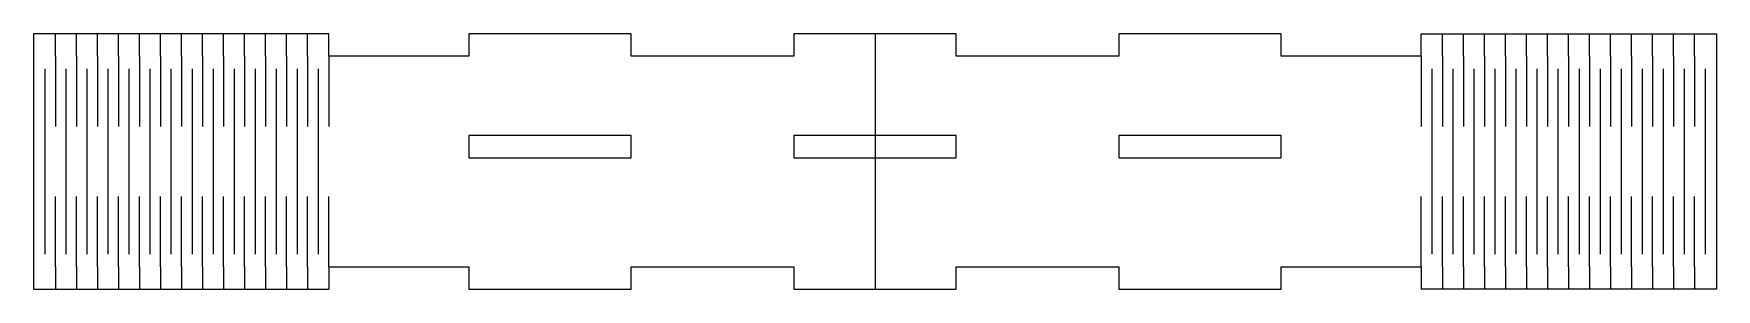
# Model space of a CAD drawing. Header units: millimetres. Extents: x -12 to 228, y -36 to 0.
import ezdxf

# ---------------------------------------------------------------- set-up
doc = ezdxf.new("R2010")
doc.units = ezdxf.units.MM
doc.layers.get('0').update_dxf_attribs({"linetype": 'CONTINUOUS'})

msp = doc.modelspace()

# ---------------------------------------------------------------- linework, layer by layer
for p, q in [((30, 0), (-12.1, 0)), ((-12.1, 0), (-12.1, -36.4)), ((-9, -3.2), (-9, 0)), ((-6, -3.2), (-6, 0)), ((-3, -3.2), (-3, 0)), ((0, -3.2), (0, 0)), ((3, -3.2), (3, 0)), ((6, -3.2), (6, 0)), ((9, -3.2), (9, 0)), ((12, -3.2), (12, 0)), ((15, -3.2), (15, 0)), ((18, -3.2), (18, 0)), ((21, -3.2), (21, 0)), ((24, -3.2), (24, 0)), ((27, -3.2), (27, 0)), ((30, -3.2), (30, 0)), ((73.18, 0), (50, 0)), ((50, 0), (50, -3.2)), ((73.18, -3.2), (73.18, 0)), ((119.54, 0), (96.36, 0)), ((96.36, 0), (96.36, -3.2)), ((107.95, 0), (107.95, -36.4)), ((119.54, -3.2), (119.54, 0)), ((165.9, 0), (142.72, 0)), ((142.72, 0), (142.72, -3.2)), ((165.9, -3.2), (165.9, 0)), ((185.9, 0), (228, 0)), ((185.9, -3.2), (185.9, 0)), ((188.9, -3.2), (188.9, 0)), ((191.9, -3.2), (191.9, 0)), ((194.9, -3.2), (194.9, 0)), ((197.9, -3.2), (197.9, 0)), ((200.9, -3.2), (200.9, 0)), ((203.9, -3.2), (203.9, 0)), ((206.9, -3.2), (206.9, 0)), ((209.9, -3.2), (209.9, 0)), ((212.9, -3.2), (212.9, 0)), ((215.9, -3.2), (215.9, 0)), ((218.9, -3.2), (218.9, 0)), ((221.9, -3.2), (221.9, 0)), ((224.9, -3.2), (224.9, 0)), ((228, 0), (228, -36.4)), ((-9, -3.2), (-9, -13.2)), ((-6, -3.2), (-6, -13.2)), ((-3, -3.2), (-3, -13.2)), ((0, -3.2), (0, -13.2)), ((3, -3.2), (3, -13.2)), ((6, -3.2), (6, -13.2)), ((9, -3.2), (9, -13.2)), ((12, -3.2), (12, -13.2)), ((15, -3.2), (15, -13.2)), ((18, -3.2), (18, -13.2)), ((21, -3.2), (21, -13.2)), ((24, -3.2), (24, -13.2)), ((27, -3.2), (27, -13.2)), ((50, -3.2), (30, -3.2)), ((30, -3.2), (30, -13.2)), ((96.36, -3.2), (73.18, -3.2)), ((142.72, -3.2), (119.54, -3.2)), ((185.9, -3.2), (165.9, -3.2)), ((185.9, -3.2), (185.9, -13.2)), ((188.9, -3.2), (188.9, -13.2)), ((191.9, -3.2), (191.9, -13.2)), ((194.9, -3.2), (194.9, -13.2)), ((197.9, -3.2), (197.9, -13.2)), ((200.9, -3.2), (200.9, -13.2)), ((203.9, -3.2), (203.9, -13.2)), ((206.9, -3.2), (206.9, -13.2)), ((209.9, -3.2), (209.9, -13.2)), ((212.9, -3.2), (212.9, -13.2)), ((215.9, -3.2), (215.9, -13.2)), ((218.9, -3.2), (218.9, -13.2)), ((221.9, -3.2), (221.9, -13.2)), ((224.9, -3.2), (224.9, -13.2)), ((-10.5, -5), (-10.5, -31.4)), ((-7.5, -5), (-7.5, -31.4)), ((-4.5, -5), (-4.5, -31.4)), ((-1.5, -5), (-1.5, -31.4)), ((1.5, -5), (1.5, -31.4)), ((4.5, -5), (4.5, -31.4)), ((7.5, -5), (7.5, -31.4)), ((10.5, -5), (10.5, -31.4)), ((13.5, -5), (13.5, -31.4)), ((16.5, -5), (16.5, -31.4)), ((19.5, -5), (19.5, -31.4)), ((22.5, -5), (22.5, -31.4)), ((25.5, -5), (25.5, -31.4)), ((28.5, -5), (28.5, -31.4)), ((187.4, -5), (187.4, -31.4)), ((190.4, -5), (190.4, -31.4)), ((193.4, -5), (193.4, -31.4)), ((196.4, -5), (196.4, -31.4)), ((199.4, -5), (199.4, -31.4)), ((202.4, -5), (202.4, -31.4)), ((205.4, -5), (205.4, -31.4)), ((208.4, -5), (208.4, -31.4)), ((211.4, -5), (211.4, -31.4)), ((214.4, -5), (214.4, -31.4)), ((217.4, -5), (217.4, -31.4)), ((220.4, -5), (220.4, -31.4)), ((223.4, -5), (223.4, -31.4)), ((226.4, -5), (226.4, -31.4)), ((-9, -33.2), (-9, -23.2)), ((-6, -33.2), (-6, -23.2)), ((-3, -33.2), (-3, -23.2)), ((0, -33.2), (0, -23.2)), ((3, -33.2), (3, -23.2)), ((6, -33.2), (6, -23.2)), ((9, -33.2), (9, -23.2)), ((12, -33.2), (12, -23.2)), ((15, -33.2), (15, -23.2)), ((18, -33.2), (18, -23.2)), ((21, -33.2), (21, -23.2)), ((24, -33.2), (24, -23.2)), ((27, -33.2), (27, -23.2)), ((30, -33.2), (30, -23.2)), ((185.9, -33.2), (185.9, -23.2)), ((188.9, -33.2), (188.9, -23.2)), ((191.9, -33.2), (191.9, -23.2)), ((194.9, -33.2), (194.9, -23.2)), ((197.9, -33.2), (197.9, -23.2)), ((200.9, -33.2), (200.9, -23.2)), ((203.9, -33.2), (203.9, -23.2)), ((206.9, -33.2), (206.9, -23.2)), ((209.9, -33.2), (209.9, -23.2)), ((212.9, -33.2), (212.9, -23.2)), ((215.9, -33.2), (215.9, -23.2)), ((218.9, -33.2), (218.9, -23.2)), ((221.9, -33.2), (221.9, -23.2)), ((224.9, -33.2), (224.9, -23.2)), ((-9, -33.2), (-9, -36.4)), ((-6, -33.2), (-6, -36.4)), ((-3, -33.2), (-3, -36.4)), ((0, -33.2), (0, -36.4)), ((3, -33.2), (3, -36.4)), ((6, -33.2), (6, -36.4)), ((9, -33.2), (9, -36.4)), ((12, -33.2), (12, -36.4)), ((15, -33.2), (15, -36.4)), ((18, -33.2), (18, -36.4)), ((21, -33.2), (21, -36.4)), ((24, -33.2), (24, -36.4)), ((27, -33.2), (27, -36.4)), ((30, -33.2), (50, -33.2)), ((30, -33.2), (30, -36.4)), ((50, -33.2), (50, -36.4)), ((73.18, -36.4), (73.18, -33.2)), ((73.18, -33.2), (96.36, -33.2)), ((96.36, -33.2), (96.36, -36.4)), ((119.54, -36.4), (119.54, -33.2)), ((119.54, -33.2), (142.72, -33.2)), ((142.72, -33.2), (142.72, -36.4)), ((165.9, -36.4), (165.9, -33.2)), ((165.9, -33.2), (185.9, -33.2)), ((185.9, -33.2), (185.9, -36.4)), ((188.9, -33.2), (188.9, -36.4)), ((191.9, -33.2), (191.9, -36.4)), ((194.9, -33.2), (194.9, -36.4)), ((197.9, -33.2), (197.9, -36.4)), ((200.9, -33.2), (200.9, -36.4)), ((203.9, -33.2), (203.9, -36.4)), ((206.9, -33.2), (206.9, -36.4)), ((209.9, -33.2), (209.9, -36.4)), ((212.9, -33.2), (212.9, -36.4)), ((215.9, -33.2), (215.9, -36.4)), ((218.9, -33.2), (218.9, -36.4)), ((221.9, -33.2), (221.9, -36.4)), ((224.9, -33.2), (224.9, -36.4)), ((-12.1, -36.4), (30, -36.4)), ((50, -36.4), (73.18, -36.4)), ((96.36, -36.4), (119.54, -36.4)), ((142.72, -36.4), (165.9, -36.4)), ((228, -36.4), (185.9, -36.4))]:
    msp.add_line(p, q)
for points in [[(73.18, -14.5), (50, -14.5), (50, -17.7), (73.18, -17.7)], [(119.54, -17.7), (119.54, -14.5), (96.36, -14.5), (96.36, -17.7)], [(165.9, -17.7), (165.9, -14.5), (142.72, -14.5), (142.72, -17.7)]]:
    msp.add_lwpolyline(points, close=True)

doc.saveas('drawing.dxf')
